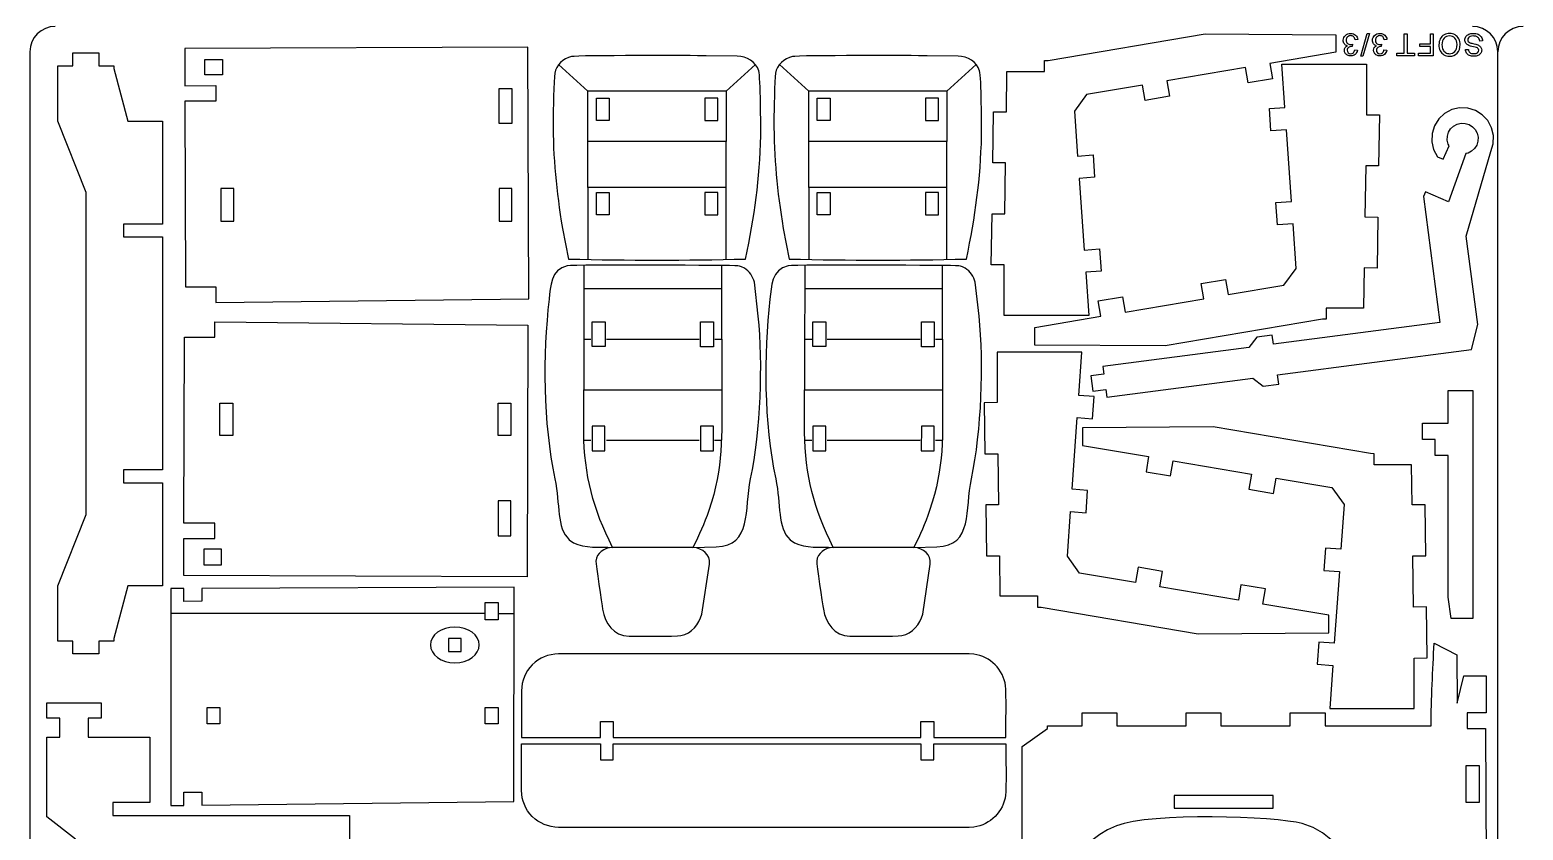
# Model space of a CAD drawing. Extents: x 460 to 1040, y 10 to 890.
# Drawn here: x 460 to 755, y 291.2 to 449.3 of the extents above; entities that cross this region are included whole.
import ezdxf

# ---------------------------------------------------------------- set-up
doc = ezdxf.new("R2010")
doc.units = 0
doc.layers.get('0').update_dxf_attribs({"linetype": 'CONTINUOUS'})

msp = doc.modelspace()

# ---------------------------------------------------------------- linework, layer by layer
at = {"color": 3}
for p, q in [((661.1476, 443.2548), (692.209, 448.5149)), ((692.209, 448.5149), (718.0011, 448.354)), ((558.4024, 445.8582), (490.5909, 445.609)), ((490.5909, 445.609), (490.5923, 438.2659)), ((558.5514, 396.1545), (558.4024, 445.8582)), ((718.0011, 448.354), (718.0022, 444.8763)), ((468.5043, 442.1912), (468.5043, 444.741)), ((468.5043, 444.741), (473.604, 444.741)), ((473.604, 444.741), (473.604, 442.1912)), ((599.7387, 444.1305), (593.6175, 444.2001)), ((643.3632, 444.1305), (637.242, 444.2001)), ((660.417, 443.2362), (661.1476, 443.2548)), ((660.4174, 441.0532), (660.417, 443.2362)), ((718.0022, 444.8763), (704.9626, 442.6665)), ((704.9626, 442.6665), (705.4739, 439.6498)), ((707.3258, 442.5039), (724.0399, 442.5093)), ((707.9246, 433.981), (707.3258, 442.5039)), ((724.0399, 442.5093), (724.0431, 432.5389)), ((465.5467, 431.2786), (465.5467, 442.1912)), ((465.5467, 442.1912), (468.5043, 442.1912)), ((473.604, 442.1912), (476.5616, 442.1912)), ((476.5616, 442.1912), (476.5616, 441.6813)), ((476.5616, 441.6813), (479.355, 431.2786)), ((652.916, 433.1082), (653.0293, 441.0509)), ((653.0293, 441.0509), (660.4174, 441.0532)), ((700.1359, 441.8486), (684.6295, 439.2207)), ((700.6471, 438.8318), (700.1359, 441.8486)), ((705.4739, 439.6498), (700.6471, 438.8318)), ((490.5923, 438.2659), (496.7117, 438.2884)), ((496.7117, 438.2884), (496.7229, 435.2287)), ((679.8028, 438.4028), (668.7734, 436.5404)), ((680.314, 435.386), (679.8028, 438.4028)), ((684.6295, 439.2207), (685.1407, 436.204)), ((496.7229, 435.2287), (490.6033, 435.2287)), ((490.6033, 435.2287), (490.7366, 398.5229)), ((668.7734, 436.5404), (666.364, 433.221)), ((685.1407, 436.204), (680.314, 435.386)), ((704.8724, 433.7666), (707.9246, 433.981)), ((705.1811, 429.3715), (704.8724, 433.7666)), ((742.447, 433.909), (740.8911, 433.5466)), ((744.0436, 433.8561), (742.447, 433.909)), ((745.5721, 433.392), (744.0436, 433.8561)), ((471.1262, 417.2036), (465.5467, 431.2786)), ((479.355, 431.2786), (486.2291, 431.2786)), ((486.2291, 431.2786), (486.2291, 410.9517)), ((650.221, 423.0642), (650.3665, 433.1461)), ((650.3665, 433.1461), (652.916, 433.1082)), ((666.364, 433.221), (666.9847, 424.386)), ((724.0431, 432.5389), (726.5927, 432.5021)), ((726.5927, 432.5021), (726.4471, 422.4202)), ((738.3157, 431.7024), (737.4717, 430.3461)), ((739.482, 432.794), (738.3157, 431.7024)), ((740.8911, 433.5466), (739.482, 432.794)), ((741.9679, 430.6828), (742.7459, 430.8639)), ((742.7459, 430.8639), (743.5442, 430.8375)), ((743.5442, 430.8375), (744.3085, 430.6054)), ((746.9284, 432.5479), (745.5721, 433.392)), ((748.0201, 431.3816), (746.9284, 432.5479)), ((748.7727, 429.9726), (748.0201, 431.3816)), ((708.2333, 429.5859), (705.1811, 429.3715)), ((709.2277, 415.4309), (708.2333, 429.5859)), ((737.0074, 428.8175), (736.9547, 427.2209)), ((737.4717, 430.3461), (737.0074, 428.8175)), ((739.9997, 427.5198), (740.0262, 428.3182)), ((740.0262, 428.3182), (740.2582, 429.0824)), ((740.2582, 429.0824), (740.6802, 429.7606)), ((740.6802, 429.7606), (741.2634, 430.3064)), ((741.2634, 430.3064), (741.9679, 430.6828)), ((744.3085, 430.6054), (744.9866, 430.1833)), ((744.9866, 430.1833), (745.5325, 429.6002)), ((745.5325, 429.6002), (745.9087, 428.8956)), ((745.9087, 428.8956), (746.0899, 428.1177)), ((746.0899, 428.1177), (746.0635, 427.3194)), ((749.135, 428.4167), (748.7727, 429.9726)), ((749.0821, 426.8201), (749.135, 428.4167)), ((736.9547, 427.2209), (737.3169, 425.665)), ((737.3169, 425.665), (738.0695, 424.2559)), ((739.2261, 423.7544), (740.3689, 426.3899)), ((740.1809, 426.7419), (739.9997, 427.5198)), ((740.3689, 426.3899), (740.1809, 426.7419)), ((743.7067, 424.8582), (740.2494, 415.3617)), ((744.1217, 424.9548), (743.7067, 424.8582)), ((743.7415, 408.584), (748.618, 425.2915)), ((744.8262, 425.3312), (744.1217, 424.9548)), ((745.4094, 425.877), (744.8262, 425.3312)), ((745.8314, 426.5552), (745.4094, 425.877)), ((746.0635, 427.3194), (745.8314, 426.5552)), ((748.618, 425.2915), (749.0821, 426.8201)), ((652.7705, 423.0274), (650.221, 423.0642)), ((652.6249, 412.9455), (652.7705, 423.0274)), ((666.9847, 424.386), (670.0368, 424.6004)), ((670.0368, 424.6004), (670.347, 420.1859)), ((723.8976, 422.4569), (723.752, 412.375)), ((726.4471, 422.4202), (723.8976, 422.4569)), ((738.0695, 424.2559), (739.2261, 423.7544)), ((670.347, 420.1859), (667.2948, 419.9715)), ((667.2948, 419.9715), (668.2892, 405.8165)), ((471.1262, 353.5798), (471.1262, 417.2036)), ((735.7218, 417.3249), (735.3142, 416.3866)), ((735.3142, 416.3866), (738.5708, 391.5092)), ((740.2494, 415.3617), (735.7218, 417.3249)), ((706.1755, 415.2165), (709.2277, 415.4309)), ((706.4857, 410.802), (706.1755, 415.2165)), ((486.2291, 410.9517), (478.4695, 410.9517)), ((478.4695, 410.9517), (478.4695, 408.4019)), ((565.1965, 410.0871), (566.3911, 404.0361)), ((608.821, 410.0871), (610.0156, 404.0361)), ((649.9298, 402.9003), (650.0754, 412.9822)), ((650.0754, 412.9822), (652.6249, 412.9455)), ((709.5378, 411.0164), (706.4857, 410.802)), ((710.1585, 402.1814), (709.5378, 411.0164)), ((723.752, 412.375), (726.3015, 412.3382)), ((726.3015, 412.3382), (726.156, 402.2563)), ((478.4695, 408.4019), (486.2217, 408.4019)), ((486.2217, 408.4019), (486.2216, 362.3817)), ((746.032, 391.0865), (743.7415, 408.584)), ((668.2892, 405.8165), (671.3414, 406.0309)), ((671.3414, 406.0309), (671.6502, 401.6358)), ((652.4794, 402.8635), (649.9298, 402.9003)), ((652.4826, 392.8931), (652.4794, 402.8635)), ((671.6502, 401.6358), (668.598, 401.4214)), ((668.598, 401.4214), (669.1968, 392.8985)), ((707.7491, 398.862), (710.1585, 402.1814)), ((723.6065, 402.2942), (723.4932, 394.3515)), ((726.156, 402.2563), (723.6065, 402.2942)), ((490.7366, 398.5229), (496.7217, 398.5229)), ((496.7217, 398.5229), (496.7217, 395.4631)), ((603.8893, 392.7627), (603.1271, 399.4527)), ((647.5138, 392.7627), (646.7516, 399.4527)), ((691.3818, 399.1984), (696.2085, 400.0164)), ((691.8931, 396.1817), (691.3818, 399.1984)), ((696.2085, 400.0164), (696.7197, 396.9996)), ((696.7197, 396.9996), (707.7491, 398.862)), ((496.7217, 395.4631), (558.5514, 396.1545)), ((671.0487, 395.7526), (675.8754, 396.5706)), ((671.5599, 392.7359), (671.0487, 395.7526)), ((675.8754, 396.5706), (676.3866, 393.5538)), ((676.3866, 393.5538), (691.8931, 396.1817)), ((669.1968, 392.8985), (652.4826, 392.8931)), ((658.5203, 390.5261), (671.5599, 392.7359)), ((723.4932, 394.3515), (716.1052, 394.3492)), ((716.1052, 394.3492), (716.1055, 392.1662)), ((496.5299, 388.5858), (496.5299, 391.6456)), ((496.5299, 391.6456), (558.3596, 390.9542)), ((558.3596, 390.9542), (558.2106, 341.2505)), ((658.5214, 387.0484), (658.5203, 390.5261)), ((715.3749, 392.1476), (684.3135, 386.8875)), ((738.5708, 391.5092), (705.6724, 387.2027)), ((716.1055, 392.1662), (715.3749, 392.1476)), ((744.8074, 386.154), (746.032, 391.0865)), ((490.4115, 351.88), (490.5448, 388.5858)), ((490.5448, 388.5858), (496.5299, 388.5858)), ((684.3135, 386.8875), (658.5214, 387.0484)), ((700.8183, 386.5673), (671.9437, 382.7875)), ((702.4003, 388.6259), (700.8183, 386.5673)), ((705.4341, 389.023), (702.4003, 388.6259)), ((705.6724, 387.2027), (705.4341, 389.023)), ((651.0968, 385.6306), (651.0936, 375.6601)), ((667.811, 385.6251), (651.0968, 385.6306)), ((667.2122, 377.1022), (667.811, 385.6251)), ((706.4667, 381.135), (744.8074, 386.154)), ((672.1423, 381.2706), (669.6141, 380.9396)), ((669.6141, 380.9396), (670.0112, 377.9058)), ((671.9437, 382.7875), (672.1423, 381.2706)), ((706.705, 379.3147), (706.4667, 381.135)), ((670.0112, 377.9058), (672.5394, 378.2368)), ((672.5394, 378.2368), (672.738, 376.7199)), ((672.738, 376.7199), (701.6126, 380.4996)), ((701.6126, 380.4996), (703.6711, 378.9176)), ((703.6711, 378.9176), (706.705, 379.3147)), ((740.1993, 371.6321), (740.1993, 378.0722)), ((740.1993, 378.0722), (745.0948, 378.0722)), ((745.0948, 378.0722), (745.0948, 333.0023)), ((651.0936, 375.6601), (648.544, 375.6233)), ((648.544, 375.6233), (648.6896, 365.5414)), ((670.2644, 376.8878), (667.2122, 377.1022)), ((669.9556, 372.4927), (670.2644, 376.8878)), ((665.909, 358.5521), (666.9034, 372.7071)), ((666.9034, 372.7071), (669.9556, 372.4927)), ((667.9832, 370.6999), (667.9821, 367.2222)), ((693.7753, 370.8608), (667.9832, 370.6999)), ((724.8367, 365.6008), (693.7753, 370.8608)), ((735.0997, 368.412), (735.0997, 371.6321)), ((735.0997, 371.6321), (740.1993, 371.6321)), ((667.9821, 367.2222), (681.0217, 365.0124)), ((737.6495, 368.412), (735.0997, 368.412)), ((737.6495, 365.1918), (737.6495, 368.412)), ((648.6896, 365.5414), (651.2391, 365.5781)), ((651.2391, 365.5781), (651.3847, 355.4962)), ((681.0217, 365.0124), (680.5105, 361.9957)), ((685.3372, 361.1778), (685.8484, 364.1945)), ((685.8484, 364.1945), (701.3549, 361.5666)), ((725.5673, 365.5821), (724.8367, 365.6008)), ((725.567, 363.3991), (725.5673, 365.5821)), ((732.955, 363.3968), (725.567, 363.3991)), ((733.0683, 355.4542), (732.955, 363.3968)), ((740.1993, 365.1918), (737.6495, 365.1918)), ((740.1993, 337.2621), (740.1993, 365.1918)), ((486.2216, 362.3817), (478.4695, 362.3817)), ((478.4695, 362.3817), (478.4695, 359.8319)), ((680.5105, 361.9957), (685.3372, 361.1778)), ((701.3549, 361.5666), (700.8436, 358.5499)), ((705.6703, 357.7319), (706.1815, 360.7487)), ((706.1815, 360.7487), (717.2109, 358.8863)), ((478.4695, 359.8319), (486.2216, 359.8319)), ((486.2216, 359.8319), (486.2215, 339.4872)), ((668.9612, 358.3377), (665.909, 358.5521)), ((668.651, 353.9232), (668.9612, 358.3377)), ((700.8436, 358.5499), (705.6703, 357.7319)), ((717.2109, 358.8863), (719.6203, 355.567)), ((651.3847, 355.4962), (648.8352, 355.4594)), ((648.8352, 355.4594), (648.9807, 345.3775)), ((664.9782, 345.3026), (665.5989, 354.1376)), ((665.5989, 354.1376), (668.651, 353.9232)), ((719.6203, 355.567), (718.9996, 346.7319)), ((735.6178, 355.4921), (733.0683, 355.4542)), ((735.7633, 345.4101), (735.6178, 355.4921)), ((465.5467, 339.4872), (471.1262, 353.5798)), ((496.5311, 351.88), (490.4115, 351.88)), ((496.5199, 348.8203), (496.5311, 351.88)), ((490.3991, 341.4997), (490.4005, 348.8428)), ((490.4005, 348.8428), (496.5199, 348.8203)), ((566.5624, 348.5913), (567.4257, 347.9976)), ((610.1869, 348.5913), (611.0502, 347.9976)), ((591, 347.0726), (595.5555, 347.1627)), ((634.6245, 347.0726), (639.1799, 347.1627)), ((648.9807, 345.3775), (651.5302, 345.4154)), ((651.5302, 345.4154), (651.6435, 337.4728)), ((667.3876, 341.9832), (664.9782, 345.3026)), ((715.9475, 346.9463), (715.6373, 342.5319)), ((718.9996, 346.7319), (715.9475, 346.9463)), ((733.2138, 345.3733), (735.7633, 345.4101)), ((733.3594, 335.2914), (733.2138, 345.3733)), ((592.7536, 333.899), (594.2544, 343.7796)), ((636.3781, 333.899), (637.8788, 343.7796)), ((678.9282, 343.1376), (678.417, 340.1209)), ((683.7549, 342.3196), (678.9282, 343.1376)), ((683.2437, 339.3029), (683.7549, 342.3196)), ((715.6373, 342.5319), (718.6895, 342.3174)), ((718.6895, 342.3174), (717.6951, 328.1624)), ((465.5467, 328.5742), (465.5467, 339.4872)), ((479.355, 339.4872), (476.5616, 329.0842)), ((486.2215, 339.4872), (479.355, 339.4872)), ((558.2106, 341.2505), (490.3991, 341.4997)), ((678.417, 340.1209), (667.3876, 341.9832)), ((698.7501, 336.675), (683.2437, 339.3029)), ((699.2613, 339.6918), (698.7501, 336.675)), ((704.0881, 338.8738), (699.2613, 339.6918)), ((487.8554, 338.9441), (487.8391, 338.7819)), ((487.8391, 338.7819), (487.8426, 334.0197)), ((490.4051, 338.9535), (487.8554, 338.9441)), ((490.4145, 336.4038), (490.4051, 338.9535)), ((493.9842, 336.4169), (490.4145, 336.4038)), ((555.6588, 339.1933), (493.9747, 338.9666)), ((493.9747, 338.9666), (493.9842, 336.4169)), ((555.6324, 296.8422), (555.6588, 339.1933)), ((651.6435, 337.4728), (659.0316, 337.4704)), ((659.0316, 337.4704), (659.0312, 335.2874)), ((703.5768, 335.8571), (704.0881, 338.8738)), ((740.7852, 333.0023), (740.1993, 337.2621)), ((487.8426, 334.0197), (487.8571, 333.3578)), ((487.8571, 333.3578), (487.8654, 296.1066)), ((659.0312, 335.2874), (659.7618, 335.2688)), ((659.7618, 335.2688), (690.8232, 330.0088)), ((716.6164, 333.6473), (703.5768, 335.8571)), ((716.6153, 330.1696), (716.6164, 333.6473)), ((735.9089, 335.3282), (733.3594, 335.2914)), ((736.0545, 325.2462), (735.9089, 335.3282)), ((745.0948, 333.0023), (740.7852, 333.0023)), ((468.5043, 328.5742), (465.5467, 328.5742)), ((468.5043, 326.0245), (468.5043, 328.5742)), ((476.5616, 328.5742), (473.604, 328.5742)), ((473.604, 328.5742), (473.604, 326.0245)), ((476.5616, 329.0842), (476.5616, 328.5742)), ((690.8232, 330.0088), (716.6153, 330.1696)), ((714.6429, 328.3768), (714.3342, 323.9817)), ((717.6951, 328.1624), (714.6429, 328.3768)), ((737.403, 328.1746), (741.9162, 325.8171)), ((473.604, 326.0245), (468.5043, 326.0245)), ((645.5348, 326.0311), (564.4111, 326.0311)), ((646.4861, 325.9688), (645.5348, 326.0311)), ((733.5017, 315.239), (733.5049, 325.2094)), ((733.5049, 325.2094), (736.0545, 325.2462)), ((741.9162, 325.8171), (741.9515, 316.2681)), ((714.3342, 323.9817), (717.3864, 323.7673)), ((717.3864, 323.7673), (716.7876, 315.2444)), ((741.9515, 316.2681), (743.2747, 321.707)), ((743.2747, 321.707), (747.7134, 321.707)), ((747.7134, 321.707), (747.7112, 314.3806)), ((557.1232, 318.7431), (557.1232, 309.5361)), ((463.3561, 313.2979), (463.3582, 316.3719)), ((463.3582, 316.3719), (474.0667, 316.372)), ((474.0667, 316.372), (474.0648, 313.3126)), ((465.9057, 313.298), (463.3561, 313.2979)), ((465.9061, 309.5976), (465.9057, 313.298)), ((474.0648, 313.3126), (471.5146, 313.3126)), ((471.5146, 313.3126), (471.5164, 309.5975)), ((667.8843, 311.8129), (667.8849, 314.3588)), ((667.8849, 314.3588), (674.7385, 314.3588)), ((674.7385, 314.3588), (674.7385, 311.8046)), ((688.4457, 311.8046), (688.4457, 314.3588)), ((688.4457, 314.3588), (695.2993, 314.3588)), ((695.2993, 314.3588), (695.2993, 311.8046)), ((709.0065, 311.8046), (709.0065, 314.3588)), ((709.0065, 314.3588), (715.8603, 314.3588)), ((715.8603, 314.3588), (715.8603, 311.8046)), ((716.7876, 315.2444), (733.5017, 315.239)), ((747.7112, 314.3806), (743.9373, 314.3806)), ((743.9373, 314.3806), (743.9373, 311.3037)), ((572.7326, 309.5361), (572.7326, 312.67)), ((572.7326, 312.67), (575.2632, 312.67)), ((575.2632, 312.67), (575.2632, 309.5361)), ((636.0144, 312.67), (638.5858, 312.67)), ((636.0144, 309.5361), (636.0144, 312.67)), ((638.5858, 312.67), (638.5858, 309.5361)), ((656.0312, 307.7044), (661.0198, 311.2954)), ((661.0191, 311.8046), (667.8843, 311.8129)), ((661.0198, 311.2954), (661.0191, 311.8046)), ((674.7385, 311.8046), (688.4457, 311.8046)), ((695.2993, 311.8046), (709.0065, 311.8046)), ((715.8603, 311.8046), (736.8228, 311.8046)), ((743.9373, 311.3037), (747.5681, 311.303)), ((747.5681, 311.303), (747.7053, 274.1834)), ((463.3566, 309.5975), (465.9061, 309.5976)), ((463.358, 293.8389), (463.3566, 309.5975)), ((471.5164, 309.5975), (483.7262, 309.5975)), ((483.7262, 309.5975), (483.7268, 296.6442)), ((557.1232, 309.5361), (572.7326, 309.5361)), ((557.1232, 299.0517), (557.1232, 308.2586)), ((557.1232, 308.2586), (572.7326, 308.2586)), ((572.7326, 308.2586), (572.7326, 305.1247)), ((575.2632, 309.5361), (636.0144, 309.5361)), ((575.2632, 305.1247), (575.2632, 308.2586)), ((575.2632, 308.2586), (636.0144, 308.2586)), ((636.0144, 308.2586), (636.0144, 305.1247)), ((638.5858, 309.5361), (652.8227, 309.5361)), ((638.5858, 305.1247), (638.5858, 308.2586)), ((638.5858, 308.2586), (652.8227, 308.2586)), ((656.0312, 274.0704), (656.0312, 307.7044)), ((572.7326, 305.1247), (575.2632, 305.1247)), ((636.0144, 305.1247), (638.5858, 305.1247)), ((490.4151, 296.1066), (490.4151, 298.6912)), ((490.4151, 298.6912), (493.9848, 298.6912)), ((493.9848, 298.6912), (493.9848, 296.1414)), ((476.3837, 296.6442), (476.3831, 294.0929)), ((483.7268, 296.6442), (476.3837, 296.6442)), ((487.8654, 296.1066), (490.4151, 296.1066)), ((493.9848, 296.1414), (555.6324, 296.8422)), ((469.0401, 289.4325), (463.358, 293.8389)), ((476.3831, 294.0929), (523.1602, 294.0929)), ((523.1602, 294.0929), (523.1602, 248.0737)), ((645.5348, 291.7637), (564.4111, 291.7637)), ((646.4861, 291.826), (645.5348, 291.7637))]:
    msp.add_line(p, q, dxfattribs=at)
at = {"color": 1}
for p, q in [((722.9186, 444.0971), (724.1893, 448.6178)), ((724.622, 448.6178), (723.3513, 444.0971)), ((724.1893, 448.6178), (724.622, 448.6178)), ((731.5156, 448.5445), (732.0959, 448.5445)), ((731.5156, 444.6835), (731.5156, 448.5445)), ((732.0959, 448.5445), (732.0959, 444.6835)), ((736.668, 448.5445), (737.2484, 448.5445)), ((736.668, 446.559), (736.668, 448.5445)), ((737.2484, 448.5445), (737.2484, 444.1704)), ((721.2687, 446.4674), (721.2086, 445.997)), ((722.3286, 447.3838), (721.791, 447.3105)), ((727.0427, 446.4674), (726.9826, 445.997)), ((728.1026, 447.3838), (727.565, 447.3105)), ((734.6153, 446.0459), (734.6153, 446.559)), ((734.6153, 446.559), (736.668, 446.559)), ((736.668, 446.0459), (734.6153, 446.0459)), ((736.668, 444.6835), (736.668, 446.0459)), ((746.974, 447.1394), (746.4303, 447.0905)), ((721.736, 445.3861), (722.2736, 445.2883)), ((723.3513, 444.0971), (722.9186, 444.0971)), ((727.51, 445.3861), (728.0476, 445.2883)), ((730.0738, 444.1704), (730.0738, 444.6835)), ((730.0738, 444.6835), (731.5156, 444.6835)), ((733.5377, 444.1704), (730.0738, 444.1704)), ((732.0959, 444.6835), (733.5377, 444.6835)), ((733.5377, 444.6835), (733.5377, 444.1704)), ((734.2977, 444.1704), (734.2977, 444.6835)), ((734.2977, 444.6835), (736.668, 444.6835)), ((737.2484, 444.1704), (734.2977, 444.1704)), ((743.6262, 445.4044), (744.1821, 445.4472)), ((570.2555, 437.2142), (564.4607, 442.463)), ((603.3264, 442.4636), (597.5316, 437.2145)), ((613.88, 437.2142), (608.0852, 442.463)), ((646.9509, 442.4636), (641.1561, 437.2145)), ((597.5316, 437.2145), (570.2555, 437.2142)), ((570.2557, 427.2826), (570.2555, 437.2142)), ((597.5316, 437.2145), (597.5317, 427.2831)), ((641.1561, 437.2145), (613.88, 437.2142)), ((613.8802, 427.2826), (613.88, 437.2142)), ((641.1561, 437.2145), (641.1562, 427.2831)), ((597.5317, 427.2831), (570.2557, 427.2826)), ((570.2558, 418.1807), (570.2557, 427.2826)), ((597.532, 418.1809), (597.5317, 427.2831)), ((641.1562, 427.2831), (613.8802, 427.2826)), ((613.8803, 418.1807), (613.8802, 427.2826)), ((641.1565, 418.1809), (641.1562, 427.2831)), ((597.532, 418.1809), (570.2558, 418.1807)), ((570.2558, 418.1807), (570.256, 403.9461)), ((597.5321, 403.9465), (597.532, 418.1809)), ((641.1565, 418.1809), (613.8803, 418.1807)), ((613.8803, 418.1807), (613.8805, 403.9461)), ((641.1566, 403.9465), (641.1565, 418.1809)), ((569.4415, 402.7902), (569.4401, 398.2059)), ((596.689, 398.1969), (596.6906, 402.7813)), ((613.066, 402.7902), (613.0646, 398.2059)), ((640.3135, 398.1969), (640.3151, 402.7813)), ((569.4401, 398.2059), (569.4368, 388.1913)), ((569.4401, 398.2059), (596.689, 398.1969)), ((596.6859, 388.1825), (596.689, 398.1969)), ((613.0646, 398.2059), (613.0613, 388.1913)), ((613.0646, 398.2059), (640.3135, 398.1969)), ((640.3104, 388.1825), (640.3135, 398.1969)), ((569.4368, 388.1913), (569.4336, 378.1769)), ((569.4368, 388.1913), (570.8337, 388.1909)), ((573.8906, 388.1899), (592.232, 388.1839)), ((595.289, 388.183), (596.6859, 388.1825)), ((596.6859, 388.1825), (596.6825, 378.168)), ((613.0613, 388.1913), (613.0581, 378.1769)), ((613.0613, 388.1913), (614.4582, 388.1909)), ((617.515, 388.1899), (635.8565, 388.1839)), ((638.9135, 388.183), (640.3104, 388.1825)), ((640.3104, 388.1825), (640.307, 378.168)), ((569.4308, 369.7874), (569.4336, 378.1769)), ((569.4336, 378.1769), (596.6825, 378.168)), ((613.0553, 369.7874), (613.0581, 378.1769)), ((613.0581, 378.1769), (640.307, 378.168)), ((570.8272, 368.1609), (569.4631, 368.1611)), ((592.2254, 368.1562), (573.884, 368.1602)), ((596.6464, 368.1552), (595.2823, 368.1555)), ((614.4517, 368.1609), (613.0876, 368.1611)), ((635.8499, 368.1562), (617.5085, 368.1602)), ((640.2709, 368.1552), (638.9068, 368.1555)), ((591, 347.0726), (575.0958, 347.0778)), ((634.6245, 347.0726), (618.7202, 347.0778)), ((489.0478, 334.0097), (487.8426, 334.0197)), ((549.9471, 334.0097), (489.0478, 334.0097)), ((552.4968, 334.0091), (555.6226, 334.0087))]:
    msp.add_line(p, q, dxfattribs=at)
at = {"color": 5}
for p, q in [((460, 444.9999), (460, 14.9998)), ((750, 14.9998), (750, 444.9999))]:
    msp.add_line(p, q, dxfattribs=at)
at = {"color": 7}
for p, q in [((494.5392, 443.4673), (498.0369, 443.4673)), ((494.5392, 440.4076), (494.5392, 443.4673)), ((498.0369, 443.4673), (498.0369, 440.4076)), ((498.0369, 440.4076), (494.5392, 440.4076)), ((552.6839, 437.7551), (555.2336, 437.7551)), ((552.6839, 430.8423), (552.6839, 437.7551)), ((555.2336, 437.7551), (555.2336, 430.8423)), ((571.9114, 431.4), (571.9113, 435.8066)), ((571.9113, 435.8066), (574.4615, 435.8066)), ((574.4615, 435.8066), (574.4615, 431.4002)), ((595.881, 435.8068), (593.3308, 435.8068)), ((593.3308, 435.8068), (593.3308, 431.4004)), ((595.8811, 431.4004), (595.881, 435.8068)), ((615.5359, 431.4), (615.5358, 435.8066)), ((615.5358, 435.8066), (618.086, 435.8066)), ((618.086, 435.8066), (618.086, 431.4002)), ((639.5055, 435.8068), (636.9553, 435.8068)), ((636.9553, 435.8068), (636.9553, 431.4004)), ((639.5056, 431.4004), (639.5055, 435.8068)), ((555.2336, 430.8423), (552.6839, 430.8423)), ((574.4615, 431.4002), (571.9114, 431.4)), ((593.3308, 431.4004), (595.8811, 431.4004)), ((618.086, 431.4002), (615.5359, 431.4)), ((636.9553, 431.4004), (639.5056, 431.4004)), ((500.2813, 417.962), (497.7316, 417.962)), ((497.7316, 417.962), (497.7316, 411.5219)), ((500.2813, 411.5219), (500.2813, 417.962)), ((555.2336, 417.962), (552.6839, 417.962)), ((552.6839, 417.962), (552.6839, 411.5219)), ((555.2336, 411.5219), (555.2336, 417.962)), ((571.9115, 412.7832), (571.9115, 417.1896)), ((571.9115, 417.1896), (574.4617, 417.1896)), ((574.4617, 417.1896), (574.4617, 412.7833)), ((595.8812, 417.19), (593.3311, 417.19)), ((593.3311, 417.19), (593.3312, 412.7835)), ((595.8812, 412.7837), (595.8812, 417.19)), ((615.536, 412.7832), (615.536, 417.1896)), ((615.536, 417.1896), (618.0862, 417.1896)), ((618.0862, 417.1896), (618.0862, 412.7833)), ((639.5057, 417.19), (636.9556, 417.19)), ((636.9556, 417.19), (636.9557, 412.7835)), ((639.5057, 412.7837), (639.5057, 417.19)), ((497.7316, 411.5219), (500.2813, 411.5219)), ((552.6839, 411.5219), (555.2336, 411.5219)), ((574.4617, 412.7833), (571.9115, 412.7832)), ((593.3312, 412.7835), (595.8812, 412.7837)), ((618.0862, 412.7833), (615.536, 412.7832)), ((636.9557, 412.7835), (639.5057, 412.7837)), ((571.0727, 386.7241), (571.0741, 391.6152)), ((571.0741, 391.6152), (573.6242, 391.6142)), ((573.6242, 391.6142), (573.623, 388.1901)), ((592.4935, 386.7171), (592.4951, 391.6082)), ((592.4951, 391.6082), (595.0452, 391.6072)), ((595.0452, 391.6072), (595.0441, 388.183)), ((614.6972, 386.7241), (614.6986, 391.6152)), ((614.6986, 391.6152), (617.2487, 391.6142)), ((617.2487, 391.6142), (617.2475, 388.1901)), ((636.118, 386.7171), (636.1196, 391.6082)), ((636.1196, 391.6082), (638.6697, 391.6072)), ((638.6697, 391.6072), (638.6686, 388.183)), ((573.6226, 386.7232), (571.0727, 386.7241)), ((573.623, 388.1901), (573.6226, 386.7232)), ((595.0435, 386.7161), (592.4935, 386.7171)), ((595.0441, 388.183), (595.0435, 386.7161)), ((617.2471, 386.7232), (614.6972, 386.7241)), ((617.2475, 388.1901), (617.2471, 386.7232)), ((638.668, 386.7161), (636.118, 386.7171)), ((638.6686, 388.183), (638.668, 386.7161)), ((497.5398, 369.1467), (497.5398, 375.5868)), ((497.5398, 375.5868), (500.0895, 375.5868)), ((500.0895, 375.5868), (500.0895, 369.1467)), ((552.4921, 375.5868), (555.0418, 375.5868)), ((552.4921, 369.1467), (552.4921, 375.5868)), ((555.0418, 375.5868), (555.0418, 369.1467)), ((500.0895, 369.1467), (497.5398, 369.1467)), ((555.0418, 369.1467), (552.4921, 369.1467)), ((571.0676, 371.0111), (571.0658, 366.12)), ((573.6176, 371.0101), (571.0676, 371.0111)), ((573.6159, 366.1191), (573.6176, 371.0101)), ((592.4883, 371.0041), (592.4868, 366.113)), ((595.0351, 371.003), (592.4883, 371.0041)), ((595.0336, 366.112), (595.0351, 371.003)), ((614.6921, 371.0111), (614.6903, 366.12)), ((617.2421, 371.0101), (614.6921, 371.0111)), ((617.2404, 366.1191), (617.2421, 371.0101)), ((636.1128, 371.0041), (636.1113, 366.113)), ((638.6596, 371.003), (636.1128, 371.0041)), ((638.6581, 366.112), (638.6596, 371.003)), ((571.0658, 366.12), (573.6159, 366.1191)), ((592.4868, 366.113), (595.0336, 366.112)), ((614.6903, 366.12), (617.2404, 366.1191)), ((636.1113, 366.113), (638.6581, 366.112)), ((555.0418, 356.2664), (552.4921, 356.2664)), ((552.4921, 356.2664), (552.4921, 349.3536)), ((555.0418, 349.3536), (555.0418, 356.2664)), ((552.4921, 349.3536), (555.0418, 349.3536)), ((497.8451, 346.7011), (494.3474, 346.7011)), ((494.3474, 346.7011), (494.3474, 343.6414)), ((497.8451, 343.6414), (497.8451, 346.7011)), ((494.3474, 343.6414), (497.8451, 343.6414)), ((549.9471, 332.7444), (549.9471, 336.2007)), ((549.9471, 336.2007), (552.4968, 336.2007)), ((552.4968, 336.2007), (552.4968, 332.7444)), ((552.4968, 332.7444), (549.9471, 332.7444)), ((545.2274, 329.0571), (542.6777, 329.0571)), ((542.6777, 329.0571), (542.6777, 326.5072)), ((545.2274, 326.5072), (545.2274, 329.0571)), ((542.6777, 326.5072), (545.2274, 326.5072)), ((494.9947, 312.2), (494.9947, 315.4201)), ((494.9947, 315.4201), (497.5444, 315.4201)), ((497.5444, 315.4201), (497.5444, 312.2)), ((549.9471, 312.2), (549.9471, 315.4201)), ((549.9471, 315.4201), (552.4968, 315.4201)), ((552.4968, 315.4201), (552.4968, 312.2)), ((497.5444, 312.2), (494.9947, 312.2)), ((552.4968, 312.2), (549.9471, 312.2)), ((743.7684, 296.6564), (743.7684, 303.9885)), ((743.7684, 303.9885), (746.3134, 303.9885)), ((746.3134, 303.9885), (746.3134, 296.6564)), ((705.6252, 298.0719), (686.0657, 298.0719)), ((686.0657, 298.0719), (686.0657, 295.5219)), ((705.6252, 295.5219), (705.6252, 298.0719)), ((686.0657, 295.5219), (705.6252, 295.5219)), ((746.3134, 296.6564), (743.7684, 296.6564))]:
    msp.add_line(p, q, dxfattribs=at)
at = {"color": 5}
for points in [[(464.9999, 450), (462.25, 450), (460, 447.75), (460, 444.9999)], [(750, 444.9999), (750, 447.75), (747.7499, 450), (745, 450)], [(755, 450), (752.2501, 450), (750, 447.75), (750, 444.9999)]]:
    msp.add_open_spline(points, degree=3, dxfattribs=at)
at = {"color": 1}
for points in [[(719.8809, 448.2197), (720.1599, 448.4854), (720.5122, 448.6178), (720.9378, 448.6178)], [(720.9378, 448.6178), (721.3216, 448.6178), (721.6403, 448.5028), (721.8939, 448.2737)], [(725.6549, 448.2197), (725.9339, 448.4854), (726.2862, 448.6178), (726.7118, 448.6178)], [(726.7118, 448.6178), (727.0956, 448.6178), (727.4143, 448.5028), (727.6679, 448.2737)], [(740.4551, 448.6178), (740.0753, 448.6178), (739.721, 448.5282), (739.3921, 448.348)], [(741.5598, 448.3195), (741.235, 448.518), (740.8675, 448.6178), (740.4551, 448.6178)], [(743.6975, 447.9672), (743.8308, 448.1729), (744.0212, 448.3327), (744.2707, 448.4468)], [(744.2707, 448.4468), (744.5202, 448.5608), (744.8002, 448.6178), (745.1127, 448.6178)], [(745.1127, 448.6178), (745.5078, 448.6178), (745.8387, 448.5598), (746.1055, 448.4447)], [(746.1055, 448.4447), (746.3733, 448.3297), (746.582, 448.1566), (746.7337, 447.9244)], [(719.4634, 447.2473), (719.4634, 447.6292), (719.6029, 447.954), (719.8809, 448.2197)], [(719.6773, 446.5417), (719.5347, 446.7291), (719.4634, 446.9653), (719.4634, 447.2473)], [(720.28, 446.1701), (720.0214, 446.2292), (719.8208, 446.3534), (719.6773, 446.5417)], [(719.6773, 445.2863), (719.6773, 445.4747), (719.7282, 445.6457), (719.829, 445.8005)], [(719.829, 445.8005), (719.9308, 445.9553), (720.0815, 446.0785), (720.28, 446.1701)], [(720.2912, 447.9092), (720.1181, 447.734), (720.0316, 447.5172), (720.0316, 447.2585)], [(720.0316, 447.2585), (720.0316, 447.0121), (720.112, 446.8085), (720.2739, 446.6476)], [(720.502, 445.8239), (720.3187, 445.7048), (720.2271, 445.5215), (720.2271, 445.2741)], [(720.2739, 446.6476), (720.4348, 446.4878), (720.6395, 446.4073), (720.8889, 446.4073)], [(720.9337, 448.1718), (720.6792, 448.1718), (720.4643, 448.0843), (720.2912, 447.9092)], [(721.1221, 446.0031), (720.892, 446.0031), (720.6863, 445.943), (720.502, 445.8239)], [(720.8889, 446.4073), (720.9907, 446.4073), (721.117, 446.4277), (721.2687, 446.4674)], [(721.4774, 447.9702), (721.3298, 448.1046), (721.1485, 448.1718), (720.9337, 448.1718)], [(721.2086, 445.997), (721.173, 446.0011), (721.1435, 446.0031), (721.1221, 446.0031)], [(721.791, 447.3105), (721.7289, 447.6159), (721.6251, 447.8358), (721.4774, 447.9702)], [(721.8939, 448.2737), (722.1484, 448.0446), (722.293, 447.7483), (722.3286, 447.3838)], [(725.2374, 447.2473), (725.2374, 447.6292), (725.3769, 447.954), (725.6549, 448.2197)], [(725.4513, 446.5417), (725.3087, 446.7291), (725.2374, 446.9653), (725.2374, 447.2473)], [(726.054, 446.1701), (725.7954, 446.2292), (725.5948, 446.3534), (725.4513, 446.5417)], [(725.4513, 445.2863), (725.4513, 445.4747), (725.5022, 445.6457), (725.603, 445.8005)], [(725.603, 445.8005), (725.7048, 445.9553), (725.8555, 446.0785), (726.054, 446.1701)], [(726.0652, 447.9092), (725.8921, 447.734), (725.8056, 447.5172), (725.8056, 447.2585)], [(725.8056, 447.2585), (725.8056, 447.0121), (725.886, 446.8085), (726.0479, 446.6476)], [(726.276, 445.8239), (726.0927, 445.7048), (726.0011, 445.5215), (726.0011, 445.2741)], [(726.0479, 446.6476), (726.2088, 446.4878), (726.4135, 446.4073), (726.6629, 446.4073)], [(726.7077, 448.1718), (726.4532, 448.1718), (726.2383, 448.0843), (726.0652, 447.9092)], [(726.8961, 446.0031), (726.666, 446.0031), (726.4603, 445.943), (726.276, 445.8239)], [(726.6629, 446.4073), (726.7647, 446.4073), (726.891, 446.4277), (727.0427, 446.4674)], [(727.2514, 447.9702), (727.1038, 448.1046), (726.9225, 448.1718), (726.7077, 448.1718)], [(726.9826, 445.997), (726.947, 446.0011), (726.9175, 446.0031), (726.8961, 446.0031)], [(727.565, 447.3105), (727.5029, 447.6159), (727.3991, 447.8358), (727.2514, 447.9702)], [(727.6679, 448.2737), (727.9224, 448.0446), (728.067, 447.7483), (728.1026, 447.3838)], [(738.6315, 447.5538), (738.4523, 447.2046), (738.3627, 446.8075), (738.3627, 446.3646)], [(738.3627, 446.3646), (738.3627, 445.9278), (738.4483, 445.5368), (738.6183, 445.1926)], [(739.3921, 448.348), (739.0643, 448.1688), (738.8107, 447.9041), (738.6315, 447.5538)], [(739.3829, 447.6648), (739.1019, 447.3593), (738.9614, 446.9256), (738.9614, 446.3636)], [(738.9614, 446.3636), (738.9614, 446.0082), (739.0215, 445.6977), (739.1416, 445.4329)], [(740.4582, 448.123), (740.0224, 448.123), (739.665, 447.9702), (739.3829, 447.6648)], [(741.5242, 447.6689), (741.2411, 447.9713), (740.8858, 448.123), (740.4582, 448.123)], [(741.5059, 445.0195), (741.8011, 445.3006), (741.9488, 445.7689), (741.9488, 446.4257)], [(741.9488, 446.4257), (741.9488, 446.9521), (741.8072, 447.3665), (741.5242, 447.6689)], [(742.297, 447.506), (742.13, 447.8501), (741.8836, 448.1209), (741.5598, 448.3195)], [(741.962, 444.7121), (742.352, 445.1224), (742.5475, 445.6905), (742.5475, 446.4155)], [(742.5475, 446.4155), (742.5475, 446.7993), (742.464, 447.1628), (742.297, 447.506)], [(743.4979, 447.3105), (743.4979, 447.5436), (743.5641, 447.7615), (743.6975, 447.9672)], [(743.6791, 446.6904), (743.558, 446.8696), (743.4979, 447.0763), (743.4979, 447.3105)], [(744.2422, 446.2454), (743.9887, 446.3625), (743.8003, 446.5102), (743.6791, 446.6904)], [(744.1781, 447.734), (744.0956, 447.619), (744.0538, 447.4937), (744.0538, 447.3593)], [(744.0538, 447.3593), (744.0538, 447.2229), (744.0935, 447.1038), (744.173, 447.0009)], [(744.173, 447.0009), (744.2524, 446.8991), (744.3837, 446.8136), (744.567, 446.7433)], [(744.5548, 448.0059), (744.3858, 447.9397), (744.2605, 447.8491), (744.1781, 447.734)], [(745.2105, 445.9665), (744.7401, 446.0734), (744.4173, 446.166), (744.2422, 446.2454)], [(745.1392, 448.1046), (744.9183, 448.1046), (744.7238, 448.0721), (744.5548, 448.0059)], [(744.567, 446.7433), (744.6841, 446.6985), (744.9437, 446.6273), (745.3459, 446.5305)], [(745.8102, 447.9743), (745.6117, 448.0609), (745.3877, 448.1046), (745.1392, 448.1046)], [(746.0831, 445.6549), (745.9711, 445.7557), (745.6809, 445.8606), (745.2105, 445.9665)], [(745.3459, 446.5305), (745.7481, 446.4338), (746.0291, 446.3432), (746.19, 446.2577)], [(746.2501, 447.6322), (746.1554, 447.7727), (746.0087, 447.8868), (745.8102, 447.9743)], [(746.2531, 445.267), (746.2531, 445.4238), (746.1961, 445.5531), (746.0831, 445.6549)], [(746.19, 446.2577), (746.3987, 446.1477), (746.5535, 446.0113), (746.6553, 445.8494)], [(746.4303, 447.0905), (746.4048, 447.3105), (746.3447, 447.4907), (746.2501, 447.6322)], [(746.6553, 445.8494), (746.7581, 445.6875), (746.809, 445.5052), (746.809, 445.3046)], [(746.7337, 447.9244), (746.8864, 447.6933), (746.9658, 447.4316), (746.974, 447.1394)], [(719.8371, 444.7233), (719.7302, 444.9004), (719.6773, 445.0878), (719.6773, 445.2863)], [(720.2984, 444.3058), (720.0968, 444.4076), (719.943, 444.5471), (719.8371, 444.7233)], [(720.2271, 445.2741), (720.2271, 445.0776), (720.2943, 444.9147), (720.4277, 444.7854)], [(720.9571, 444.1521), (720.7189, 444.1521), (720.4989, 444.203), (720.2984, 444.3058)], [(720.4277, 444.7854), (720.5611, 444.6561), (720.7331, 444.5919), (720.9439, 444.5919)], [(720.9439, 444.5919), (721.1536, 444.5919), (721.3277, 444.6581), (721.4672, 444.7905)], [(721.8256, 444.4494), (721.5935, 444.2508), (721.3033, 444.1521), (720.9571, 444.1521)], [(721.4672, 444.7905), (721.6067, 444.9228), (721.6963, 445.1214), (721.736, 445.3861)], [(722.2736, 445.2883), (722.2075, 444.9279), (722.0588, 444.6479), (721.8256, 444.4494)], [(725.6111, 444.7233), (725.5042, 444.9004), (725.4513, 445.0878), (725.4513, 445.2863)], [(726.0724, 444.3058), (725.8708, 444.4076), (725.717, 444.5471), (725.6111, 444.7233)], [(726.0011, 445.2741), (726.0011, 445.0776), (726.0683, 444.9147), (726.2017, 444.7854)], [(726.7311, 444.1521), (726.4929, 444.1521), (726.2729, 444.203), (726.0724, 444.3058)], [(726.2017, 444.7854), (726.3351, 444.6561), (726.5071, 444.5919), (726.7179, 444.5919)], [(726.7179, 444.5919), (726.9276, 444.5919), (727.1017, 444.6581), (727.2412, 444.7905)], [(727.5996, 444.4494), (727.3675, 444.2508), (727.0773, 444.1521), (726.7311, 444.1521)], [(727.2412, 444.7905), (727.3807, 444.9228), (727.4703, 445.1214), (727.51, 445.3861)], [(728.0476, 445.2883), (727.9815, 444.9279), (727.8328, 444.6479), (727.5996, 444.4494)], [(738.6183, 445.1926), (738.7883, 444.8475), (739.0357, 444.5787), (739.3595, 444.3862)], [(739.1416, 445.4329), (739.2618, 445.1682), (739.4379, 444.9625), (739.6691, 444.8169)], [(739.3595, 444.3862), (739.6843, 444.1938), (740.0478, 444.0971), (740.452, 444.0971)], [(739.6691, 444.8169), (739.9012, 444.6713), (740.1608, 444.598), (740.449, 444.598)], [(740.449, 444.598), (740.8583, 444.598), (741.2106, 444.7385), (741.5059, 445.0195)], [(740.452, 444.0971), (741.0691, 444.0971), (741.572, 444.3017), (741.962, 444.7121)], [(743.841, 444.7151), (743.7076, 444.9177), (743.6364, 445.1478), (743.6262, 445.4044)], [(744.4122, 444.2539), (744.1648, 444.3577), (743.9744, 444.5115), (743.841, 444.7151)], [(744.1821, 445.4472), (744.2117, 445.1713), (744.3125, 444.9625), (744.4845, 444.822)], [(745.2695, 444.0971), (744.9458, 444.0971), (744.6597, 444.149), (744.4122, 444.2539)], [(744.4845, 444.822), (744.6566, 444.6805), (744.9111, 444.6102), (745.2471, 444.6102)], [(745.2471, 444.6102), (745.5974, 444.6102), (745.853, 444.6744), (746.0128, 444.8027)], [(746.0719, 444.2467), (745.8316, 444.147), (745.5638, 444.0971), (745.2695, 444.0971)], [(746.0128, 444.8027), (746.1727, 444.931), (746.2531, 445.0857), (746.2531, 445.267)], [(746.6207, 444.6846), (746.4954, 444.4921), (746.3132, 444.3465), (746.0719, 444.2467)], [(746.809, 445.3046), (746.809, 445.0827), (746.7459, 444.876), (746.6207, 444.6846)], [(596.6825, 378.168), (596.6796, 368.9266), (597.0883, 363.1167), (594.1307, 354.3615)], [(640.307, 378.168), (640.3041, 368.9266), (640.7128, 363.1167), (637.7552, 354.3615)], [(575.0958, 347.0778), (571.3381, 354.5794), (569.471, 361.3944), (569.4308, 369.7874)], [(618.7202, 347.0778), (614.9625, 354.5794), (613.0955, 361.3944), (613.0553, 369.7874)], [(594.1307, 354.3615), (593.1958, 351.5941), (592.2982, 349.66), (591, 347.0726)], [(637.7552, 354.3615), (636.8203, 351.5941), (635.9227, 349.66), (634.6245, 347.0726)], [(543.9554, 331.3321), (541.2974, 331.3321), (539.1426, 329.7468), (539.1426, 327.7913)], [(548.7681, 327.7913), (548.7681, 329.7468), (546.6134, 331.3321), (543.9554, 331.3321)], [(539.1426, 327.7913), (539.1426, 325.8358), (541.2974, 324.2505), (543.9554, 324.2505)], [(543.9554, 324.2505), (546.6134, 324.2505), (548.7681, 325.8358), (548.7681, 327.7913)]]:
    msp.add_open_spline(points, degree=3, dxfattribs=at)
at = {"color": 3}
for points in [[(567.0097, 444.0182), (565.388, 443.6633), (563.9273, 442.383), (563.6914, 440.7263)], [(593.6175, 444.2001), (591.4188, 444.2127), (568.3654, 444.3149), (567.0097, 444.0182)], [(603.9913, 441.189), (603.4421, 443.0471), (601.6593, 444.0682), (599.7387, 444.1305)], [(610.6342, 444.0182), (609.0125, 443.6633), (607.5518, 442.383), (607.3159, 440.7263)], [(637.242, 444.2001), (635.0433, 444.2127), (611.9899, 444.3149), (610.6342, 444.0182)], [(647.6157, 441.189), (647.0666, 443.0471), (645.2838, 444.0682), (643.3632, 444.1305)], [(563.6914, 440.7263), (563.511, 439.4591), (563.3571, 433.0855), (563.3576, 431.5137)], [(604.3914, 428.4414), (604.4011, 429.9533), (604.3616, 439.9362), (603.9913, 441.189)], [(607.3159, 440.7263), (607.1355, 439.4591), (606.9816, 433.0855), (606.9821, 431.5137)], [(648.0159, 428.4414), (648.0256, 429.9533), (647.9861, 439.9362), (647.6157, 441.189)], [(563.3576, 431.5137), (563.3601, 423.8579), (563.9924, 417.6192), (565.1965, 410.0871)], [(606.9821, 431.5137), (606.9846, 423.8579), (607.6169, 417.6192), (608.821, 410.0871)], [(601.3971, 404.0367), (603.182, 412.5365), (604.1764, 419.7287), (604.3914, 428.4414)], [(645.0216, 404.0367), (646.8065, 412.5365), (647.8009, 419.7287), (648.0159, 428.4414)], [(566.1632, 402.6875), (562.8948, 402.0685), (562.8468, 398.502), (562.5745, 396.1263)], [(599.6278, 402.7115), (599.5473, 402.7339), (567.7943, 402.9964), (566.1632, 402.6875)], [(566.3911, 404.0361), (578.4552, 403.7552), (589.3703, 403.756), (601.3971, 404.0367)], [(601.1456, 402.2101), (600.3282, 402.6928), (599.9682, 402.6163), (599.6278, 402.7115)], [(603.1271, 399.4527), (602.8787, 400.5555), (602.1373, 401.6247), (601.1456, 402.2101)], [(609.7877, 402.6875), (606.5193, 402.0685), (606.4713, 398.502), (606.199, 396.1263)], [(643.2522, 402.7115), (643.1718, 402.7339), (611.4188, 402.9964), (609.7877, 402.6875)], [(610.0156, 404.0361), (622.0797, 403.7552), (632.9947, 403.756), (645.0216, 404.0367)], [(644.7701, 402.2101), (643.9527, 402.6928), (643.5927, 402.6163), (643.2522, 402.7115)], [(646.7516, 399.4527), (646.5032, 400.5555), (645.7618, 401.6247), (644.7701, 402.2101)], [(562.5745, 396.1263), (561.3044, 385.0435), (561.3722, 371.7098), (563.7159, 360.6261)], [(606.199, 396.1263), (604.9289, 385.0435), (604.9967, 371.7098), (607.3404, 360.6261)], [(602.3888, 360.6135), (604.4253, 370.2168), (604.8411, 383.2719), (603.8893, 392.7627)], [(646.0133, 360.6135), (648.0498, 370.2168), (648.4656, 383.2719), (647.5138, 392.7627)], [(563.7159, 360.6261), (564.803, 355.4849), (563.9604, 350.9711), (566.5624, 348.5913)], [(595.5555, 347.1627), (602.7309, 347.3977), (601.1041, 354.5551), (602.3888, 360.6135)], [(607.3404, 360.6261), (608.4275, 355.4849), (607.5849, 350.9711), (610.1869, 348.5913)], [(639.1799, 347.1627), (646.3554, 347.3977), (644.7286, 354.5551), (646.0133, 360.6135)], [(567.4257, 347.9976), (569.5717, 346.8967), (572.6382, 347.1278), (575.0958, 347.0778)], [(575.0958, 347.0778), (573.4284, 346.9265), (571.967, 345.9738), (571.8235, 344.3715)], [(594.2544, 343.7796), (594.4772, 345.6498), (592.9425, 346.8949), (591, 347.0726)], [(611.0502, 347.9976), (613.1962, 346.8967), (616.2627, 347.1278), (618.7202, 347.0778)], [(618.7202, 347.0778), (617.0529, 346.9265), (615.5915, 345.9738), (615.448, 344.3715)], [(637.8788, 343.7796), (638.1016, 345.6498), (636.567, 346.8949), (634.6245, 347.0726)], [(571.8235, 344.3715), (571.7747, 343.8273), (572.9617, 335.8508), (573.1387, 334.8464)], [(615.448, 344.3715), (615.3992, 343.8273), (616.5862, 335.8508), (616.7632, 334.8464)], [(573.1387, 334.8464), (573.6298, 332.0593), (575.2745, 329.6204), (578.3756, 329.5468)], [(588.6334, 329.6303), (590.7456, 330.035), (592.2102, 331.9105), (592.7536, 333.899)], [(616.7632, 334.8464), (617.2542, 332.0593), (618.899, 329.6204), (622.0001, 329.5468)], [(632.2579, 329.6303), (634.3701, 330.035), (635.8347, 331.9105), (636.3781, 333.899)], [(578.3756, 329.5468), (579.9685, 329.5276), (587.4748, 329.4655), (588.6334, 329.6303)], [(622.0001, 329.5468), (623.593, 329.5276), (631.0993, 329.4655), (632.2579, 329.6303)], [(736.8228, 311.8046), (736.8228, 317.0743), (737.1792, 322.8535), (737.403, 328.1746)], [(564.4111, 326.0311), (562.4473, 325.9668), (560.6606, 325.2994), (559.2578, 323.8965)], [(652.7603, 319.6943), (652.3339, 322.9333), (649.7251, 325.5423), (646.4861, 325.9688)], [(559.2578, 323.8965), (557.8539, 322.4925), (557.1874, 320.7057), (557.1232, 318.7431)], [(652.8227, 309.5361), (652.8227, 311.1138), (652.8933, 318.6843), (652.7603, 319.6943)], [(652.8227, 308.2586), (652.8227, 306.6809), (652.8933, 299.1104), (652.7603, 298.1004)], [(559.2578, 293.8982), (557.8539, 295.3022), (557.1874, 297.089), (557.1232, 299.0517)], [(652.7603, 298.1004), (652.3339, 294.8614), (649.7251, 292.2524), (646.4861, 291.826)], [(564.4111, 291.7637), (562.4473, 291.8279), (560.6606, 292.4954), (559.2578, 293.8982)], [(674.6946, 292.0879), (664.4333, 288.0996), (665.92, 278.7622), (662.4216, 275.9665)], [(711.3779, 292.5087), (706.0092, 293.9468), (681.4484, 294.7129), (674.6946, 292.0879)], [(726.823, 269.3763), (723.7104, 271.5591), (723.3867, 289.292), (711.3779, 292.5087)]]:
    msp.add_open_spline(points, degree=3, dxfattribs=at)

doc.saveas('drawing.dxf')
